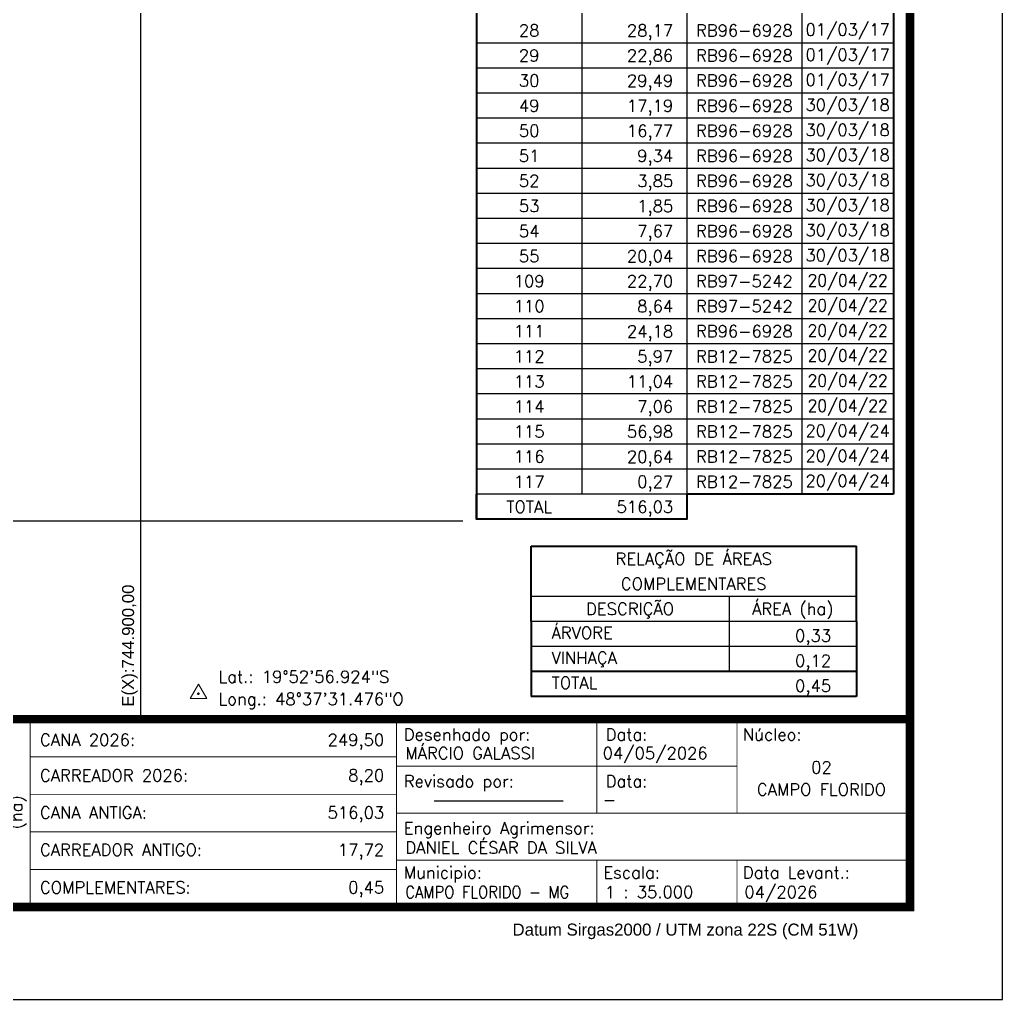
# Model space of a CAD drawing. Extents: x 743869 to 754264, y 7795787 to 7803137.
# Drawn here: x 750541 to 754264, y 7795787 to 7799499 of the extents above; entities that cross this region are included whole.
import ezdxf
from ezdxf.enums import TextEntityAlignment as Align

# ---------------------------------------------------------------- set-up
doc = ezdxf.new("R2010")
doc.units = 0
doc.linetypes.add('LIN0', pattern=[0])
for name, color, linetype in [('MALHA', 8, 'Continuous'), ('MARGEM', 5, 'Continuous'), ('QUADRO_DE_AREAS_CANA_ANTIGA', 7, 'Continuous'), ('QUADRO_DE_AREAS_COMPLEMENTARES', 7, 'Continuous'), ('TEXTO', 7, 'Continuous')]:
    doc.layers.add(name, color=color, linetype=linetype)
doc.styles.add('marcelo', font='arial.ttf')
doc.styles.add('Simplex', font='simplex.shx')
doc.styles.get("Standard").update_dxf_attribs({"font": 'arial.ttf'})

msp = doc.modelspace()

# ---------------------------------------------------------------- linework, layer by layer
at = {"layer": 'MALHA', "linetype": 'ByBlock'}
for points in [[(751000, 7796848.1), (751000, 7800540.7)], [(746281.5, 7797600), (752220.4, 7797600)]]:
    msp.add_lwpolyline(points, dxfattribs=at)
at = {"layer": 'MARGEM', "color": 174, "linetype": 'LIN0', "flags": 128}
msp.add_lwpolyline([(754264.5, 7803136.5), (743869.5, 7803136.5), (743869.5, 7795786.5), (754264.5, 7795786.5)], close=True, dxfattribs=at)
at = {"layer": 'MARGEM', "color": 174, "linetype": 'LIN0', "const_width": 31.8, "flags": 128}
for points in [[(753914.5, 7802786.5), (744219.5, 7802786.5), (744219.5, 7796136.5), (753914.5, 7796136.5)], [(747264.5, 7796848.1), (753914.5, 7796848.1), (753914.5, 7796136.5), (747264.5, 7796136.5)]]:
    msp.add_lwpolyline(points, close=True, dxfattribs=at)
at = {"layer": 'MARGEM', "color": 174, "linetype": 'LIN0', "const_width": 3.53, "flags": 128}
for points in [[(750580.3, 7796848.1), (750580.3, 7796145.2)], [(751968.6, 7796848.1), (751968.6, 7796145.2)], [(752727.9, 7796492.3), (752727.9, 7796848.1)], [(753258.9, 7796492.3), (753258.9, 7796848.1)], [(750580.3, 7796705.8), (751968.6, 7796705.8)], [(751968.6, 7796670.2), (753258.9, 7796670.2)], [(750580.3, 7796563.5), (751968.6, 7796563.5)], [(751968.6, 7796492.3), (753915, 7796492.3)], [(750580.3, 7796421.1), (751968.6, 7796421.1)], [(751968.6, 7796314.4), (753914.7, 7796314.4)], [(752727.9, 7796314.4), (752727.9, 7796138.1)], [(753258.9, 7796314.4), (753258.9, 7796138.1)], [(750580.3, 7796278.8), (751968.6, 7796278.8)]]:
    msp.add_lwpolyline(points, dxfattribs=at)
at = {"layer": 'QUADRO_DE_AREAS_CANA_ANTIGA', "linetype": 'Continuous'}
for p, q in [((752670.5, 7801215.4), (752670.5, 7797700.6)), ((753069, 7801215.4), (753069, 7797700.6)), ((753504.9, 7801215.4), (753504.9, 7797700.6)), ((753851.8, 7799410.5), (752272, 7799410.5)), ((753851.8, 7799315.5), (752272, 7799315.5)), ((753851.8, 7799220.5), (752272, 7799220.5)), ((753851.8, 7799125.5), (752272, 7799125.5)), ((753851.8, 7799030.5), (752272, 7799030.5)), ((753851.8, 7798935.5), (752272, 7798935.5)), ((753851.8, 7798840.5), (752272, 7798840.5)), ((753851.8, 7798745.5), (752272, 7798745.5)), ((753851.8, 7798650.5), (752272, 7798650.5)), ((753851.8, 7798555.5), (752272, 7798555.5)), ((753851.8, 7798460.5), (752272, 7798460.5)), ((753851.8, 7798365.6), (752272, 7798365.6)), ((753851.8, 7798270.6), (752272, 7798270.6)), ((753851.8, 7798175.6), (752272, 7798175.6)), ((753851.8, 7798080.6), (752272, 7798080.6)), ((753851.8, 7797985.6), (752272, 7797985.6)), ((753851.8, 7797890.6), (752272, 7797890.6)), ((753851.8, 7797795.6), (752272, 7797795.6)), ((753069, 7797700.6), (752272, 7797700.6))]:
    msp.add_line(p, q, dxfattribs=at)
at = {"layer": 'QUADRO_DE_AREAS_CANA_ANTIGA', "color": 174, "linetype": 'ByBlock', "lineweight": 40}
for p, q in [((752272, 7801120.4), (752272, 7797605.6)), ((753851.8, 7801120.4), (753851.8, 7797700.6))]:
    msp.add_line(p, q, dxfattribs=at)
msp.add_lwpolyline([(753851.8, 7797700.6), (753069, 7797700.6), (753069, 7797605.6), (752272, 7797605.6), (752272, 7797700.6)], dxfattribs=at)
at = {"layer": 'QUADRO_DE_AREAS_COMPLEMENTARES', "color": 174, "linetype": 'ByBlock', "lineweight": 40}
for p, q in [((752478.5, 7797218.5), (752478.5, 7797503.4)), ((752478.5, 7797503.4), (753711.4, 7797503.4)), ((753711.4, 7797218.5), (753711.4, 7797503.4)), ((752478.5, 7797218.5), (752478.5, 7797028.5)), ((753711.4, 7797218.5), (753711.4, 7797028.5)), ((752478.5, 7797028.5), (752478.5, 7796933.5)), ((753711.4, 7797028.5), (752478.5, 7797028.5)), ((753711.4, 7797028.5), (753711.4, 7796933.5)), ((753711.4, 7796933.5), (752478.5, 7796933.5))]:
    msp.add_line(p, q, dxfattribs=at)
at = {"layer": 'QUADRO_DE_AREAS_COMPLEMENTARES', "linetype": 'Continuous'}
for p, q in [((753711.4, 7797313.4), (752478.5, 7797313.4)), ((753228.9, 7797313.4), (753228.9, 7797028.5)), ((753711.4, 7797218.5), (752478.5, 7797218.5)), ((753711.4, 7797123.5), (752478.5, 7797123.5))]:
    msp.add_line(p, q, dxfattribs=at)
at = {"layer": 'TEXTO', "color": 7, "lineweight": 9, "flags": 128}
msp.add_lwpolyline([(751186.1, 7796926.2), (751249.4, 7796926.2), (751217.8, 7796981)], close=True, dxfattribs=at)
at = {"layer": 'TEXTO', "color": 7, "lineweight": 9, "const_width": 4.94, "flags": 128}
msp.add_lwpolyline([(751215.3, 7796944.5, -1), (751220.2, 7796944.5, -1)], format="xyb", close=True, dxfattribs=at)

# ---------------------------------------------------------------- texts
at = {"layer": 'MALHA'}
msp.add_text('E(X):744.900,00', height=45.5, rotation=90, dxfattribs=at).set_placement((750987.7, 7796895.4), align=Align.BOTTOM_LEFT)
at = {"layer": 'MARGEM', "color": 7, "linetype": 'Continuous', "lineweight": 9}
for s, style, p in [('Desenhado por:', 'Simplex', (751996.2, 7796812.7)), ('Data:', 'Simplex', (752761.4, 7796812.7)), ('Núcleo:', 'Simplex', (753281.2, 7796812.7)), ('Revisado por:', 'Simplex', (751996.2, 7796635.5)), ('Data:', 'Simplex', (752761.4, 7796635.5)), ('Engenheiro Agrimensor:', 'Simplex', (751996.2, 7796458.4)), ('Municipio:', 'Simplex', (751996.2, 7796289.9)), ('Escala:', 'Simplex', (752752.3, 7796289.9)), ('Data Levant.:', 'Simplex', (753281.2, 7796289.9)), ('Datum Sirgas2000 / UTM zona 22S (CM 51W)', 'marcelo', (752408.3, 7796073.6))]:
    msp.add_text(s, height=45.5, dxfattribs=dict(at, style=style)).set_placement(p, align=Align.TOP_LEFT)
at = {"layer": 'MARGEM', "color": 7, "linetype": 'Continuous', "style": 'Simplex'}
for s, p in [('CANA 2026:', (750617.4, 7796792.5)), ('MÁRCIO GALASSI', (752002.1, 7796741.9)), ('04/05/2026', (752750, 7796741.9)), ('CARREADOR 2026:', (750617.4, 7796657.8)), ('CANA ANTIGA:', (750617.4, 7796516.8)), ('-', (752750, 7796565.6)), ('DANIEL CÉSAR DA SILVA', (752002.1, 7796384.1)), ('CARREADOR ANTIGO:', (750617.4, 7796375.8)), ('COMPLEMENTARES:', (750617.4, 7796233.5)), ('1 : 35.000', (752758.2, 7796215.7)), ('04/2026', (753287.1, 7796215.7))]:
    msp.add_text(s, height=45.5, dxfattribs=at).set_placement(p, align=Align.TOP_LEFT)
for s, p in [('249,50', (751922, 7796792.5)), ('8,20', (751922, 7796657.8)), ('516,03', (751922, 7796516.8)), ('17,72', (751922, 7796375.8)), ('0,45', (751922, 7796233.5))]:
    msp.add_text(s, height=45.5, dxfattribs=at).set_placement(p, align=Align.TOP_RIGHT)
for s, p in [('02', (753579, 7796665.5)), ('CAMPO FLORIDO', (753579, 7796581.5))]:
    msp.add_text(s, height=45.5, dxfattribs=at).set_placement(p, align=Align.MIDDLE_CENTER)
msp.add_text('(ha)', height=45.5, rotation=90, dxfattribs=at).set_placement((750527.9, 7796496), align=Align.MIDDLE_CENTER)
at = {"layer": 'MARGEM', "color": 7, "linetype": 'Continuous', "style": 'Simplex', "width": 18.118295}
msp.add_text('-', height=45.5, dxfattribs=at).set_placement((752002.1, 7796519.3), (752708.7, 7796519.3), align=Align.FIT)
at = {"layer": 'MARGEM', "color": 7, "linetype": 'Continuous', "style": 'Simplex', "width": 0.9}
msp.add_text('CAMPO FLORIDO - MG', height=45.5, dxfattribs=at).set_placement((752002.1, 7796215.7), align=Align.TOP_LEFT)
at = {"layer": 'QUADRO_DE_AREAS_CANA_ANTIGA', "linetype": 'Continuous', "style": 'Simplex'}
for s, p in [('01/03/17', (753678.3, 7799461.1)), ('28', (752471.2, 7799458)), ('RB96-6928', (753286.9, 7799458)), ('29', (752471.2, 7799363)), ('RB96-6928', (753286.9, 7799363)), ('01/03/17', (753678.3, 7799366.1)), ('01/03/17', (753678.3, 7799271.1)), ('30', (752471.2, 7799268)), ('RB96-6928', (753286.9, 7799268)), ('49', (752471.2, 7799173)), ('RB96-6928', (753286.9, 7799173)), ('30/03/18', (753678.3, 7799176.1)), ('50', (752471.2, 7799078)), ('RB96-6928', (753286.9, 7799078)), ('30/03/18', (753678.3, 7799081.1)), ('51', (752471.2, 7798983)), ('RB96-6928', (753286.9, 7798983)), ('30/03/18', (753678.3, 7798986.1)), ('52', (752471.2, 7798888)), ('RB96-6928', (753286.9, 7798888)), ('30/03/18', (753678.3, 7798891.1)), ('30/03/18', (753678.3, 7798796.1)), ('53', (752471.2, 7798793)), ('RB96-6928', (753286.9, 7798793)), ('54', (752471.2, 7798698)), ('RB96-6928', (753286.9, 7798698)), ('30/03/18', (753678.3, 7798701.1)), ('30/03/18', (753678.3, 7798606.1)), ('55', (752471.2, 7798603)), ('RB96-6928', (753286.9, 7798603)), ('109', (752471.2, 7798508)), ('RB97-5242', (753286.9, 7798508)), ('110', (752471.2, 7798413.1)), ('RB97-5242', (753286.9, 7798413.1)), ('111', (752471.2, 7798318.1)), ('RB96-6928', (753286.9, 7798318.1)), ('112', (752471.2, 7798223.1)), ('RB12-7825', (753286.9, 7798223.1)), ('113', (752471.2, 7798128.1)), ('RB12-7825', (753286.9, 7798128.1)), ('114', (752471.2, 7798033.1)), ('RB12-7825', (753286.9, 7798033.1)), ('115', (752471.2, 7797938.1)), ('RB12-7825', (753286.9, 7797938.1)), ('20/04/24', (753678.3, 7797941.2)), ('116', (752471.2, 7797843.1)), ('RB12-7825', (753286.9, 7797843.1)), ('20/04/24', (753678.3, 7797846.2)), ('20/04/24', (753678.3, 7797751.2)), ('117', (752471.2, 7797748.1)), ('RB12-7825', (753286.9, 7797748.1)), ('TOTAL', (752471.2, 7797653.1))]:
    msp.add_text(s, height=45.5, dxfattribs=at).set_placement(p, align=Align.MIDDLE_CENTER)
for s, p in [('28,17', (753017.2, 7799435)), ('22,86', (753017.2, 7799340)), ('29,49', (753017.2, 7799245)), ('17,19', (753017.2, 7799150)), ('16,77', (753017.2, 7799055)), ('9,34', (753017.2, 7798960)), ('3,85', (753017.2, 7798865)), ('1,85', (753017.2, 7798770)), ('7,67', (753017.2, 7798675)), ('20,04', (753017.2, 7798580)), ('22,70', (753017.2, 7798485.1)), ('8,64', (753017.2, 7798390.1)), ('24,18', (753017.2, 7798295.1)), ('5,97', (753017.2, 7798200.1)), ('11,04', (753017.2, 7798105.1)), ('7,06', (753017.2, 7798010.1)), ('56,98', (753017.2, 7797915.1)), ('20,64', (753017.2, 7797820.1)), ('0,27', (753017.2, 7797725.1)), ('516,03', (753017.2, 7797630.1))]:
    msp.add_text(s, height=45.5, dxfattribs=at).set_placement(p, align=Align.RIGHT)
at = {"layer": 'QUADRO_DE_AREAS_CANA_ANTIGA', "linetype": 'Continuous', "style": 'Simplex', "width": 0.95}
for p in [(753678.3, 7798511.1), (753678.3, 7798416.1), (753678.3, 7798321.1), (753678.3, 7798226.1), (753678.3, 7798131.2), (753678.3, 7798036.2)]:
    msp.add_text('20/04/22', height=45.5, dxfattribs=at).set_placement(p, align=Align.MIDDLE_CENTER)
at = {"layer": 'QUADRO_DE_AREAS_COMPLEMENTARES', "linetype": 'Continuous', "style": 'Simplex'}
for s, p in [('RELAÇÃO DE ÁREAS', (753094.9, 7797455.9)), ('COMPLEMENTARES', (753094.9, 7797360.9)), ('DESCRIÇÃO', (752853.7, 7797266)), ('ÁREA (ha)', (753470.1, 7797266))]:
    msp.add_text(s, height=45.5, dxfattribs=at).set_placement(p, align=Align.MIDDLE_CENTER)
for s, p in [('ÁRVORE', (752556.2, 7797175.7)), ('VINHAÇA', (752556.2, 7797080.7)), ('TOTAL', (752556.2, 7796985.7))]:
    msp.add_text(s, height=45.5, dxfattribs=at).set_placement(p, align=Align.MIDDLE_LEFT)
for s, p in [('0,33', (753615.5, 7797141.9)), ('0,12', (753615.5, 7797046.9)), ('0,45', (753615.5, 7796951.9))]:
    msp.add_text(s, height=45.5, dxfattribs=at).set_placement(p, align=Align.RIGHT)
at = {"layer": 'TEXTO', "linetype": 'ByBlock', "style": 'Simplex'}
for s, p in [('Lat.: 19°52\'56.924"S', (751294.1, 7796986.4, 2298.7)), ('Long.: 48°37\'31.476"O', (751294.1, 7796901.9, 2298.7))]:
    msp.add_text(s, height=45.5, dxfattribs=at).set_placement(p)

doc.saveas('drawing.dxf')
